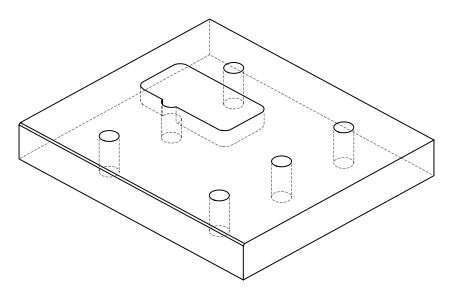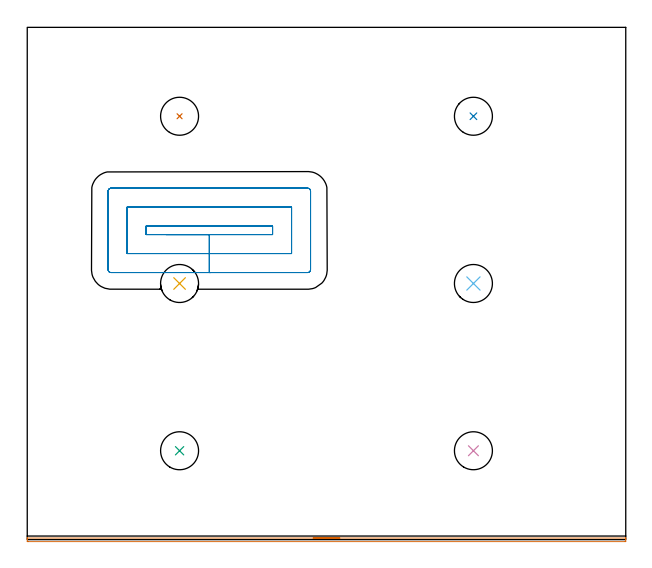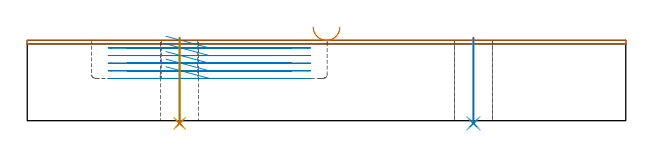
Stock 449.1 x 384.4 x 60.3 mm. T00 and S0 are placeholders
(PLAN: 8 operations, 2 tool changes, 15.7 min)
(1 AREA_MILL | FG_CHAMFER_SURFACE | UGT0205_001 | 3.75 min | 1637 mm3)
(2 MILL_RECTANGULAR_POCKET | POCKET_RECTANGULAR_STRAIGHT | NXT0201_007 | Follow Part, ap 6.25, ae 75% | 10.45 min | 440290 mm3)
(3 INDEXABLE_INSERT_DRILL_THROUGH_HOLE_FROM_SOLID | STEP1HOLE | NXT0302_028 | 0.26 min | 38435 mm3)
(4 INDEXABLE_INSERT_DRILL_THROUGH_HOLE_FROM_SOLID_1 | STEP1HOLE_1 | NXT0302_028 | 0.26 min | 38467 mm3)
(5 INDEXABLE_INSERT_DRILL_THROUGH_HOLE_FROM_SOLID_2 | STEP1HOLE_2 | NXT0302_028 | 0.26 min | 25921 mm3)
(6 INDEXABLE_INSERT_DRILL_THROUGH_HOLE_FROM_SOLID_3 | STEP1HOLE_3 | NXT0302_028 | 0.26 min | 38396 mm3)
(7 INDEXABLE_INSERT_DRILL_THROUGH_HOLE_FROM_SOLID_4 | STEP1HOLE_4 | NXT0302_028 | 0.26 min | 38448 mm3)
(8 INDEXABLE_INSERT_DRILL_THROUGH_HOLE_FROM_SOLID_5 | STEP1HOLE_5 | NXT0302_028 | 0.26 min | 38430 mm3)
(TOOL UGT0205_001 | Chamfer Mill 20 x 3 x 45 deg. | D20 FL50 Z2)
(TOOL NXT0201_007 | ENDMILL 25mm [R216.25-25050GCK54P 1620] | D25 R3 FL54 Z5)
(TOOL NXT0302_028 | Index. Insert Drill 28.5mm [880-D2850L32-03] | D28.5 PA176 FL86 Z2)
(OP 1 AREA_MILL)
G17 G21 G94 G90
T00 M6
G54
G17 G0 G90 X214.55 Y1.2 S1061 M3
G43 Z70.3 H0
G94 G1 X214.588 Z69.428 F250.
X214.702 Z68.563
X214.891 Z67.712
X215.153 Z66.88
X215.487 Z66.074
X215.89 Z65.3
X216.358 Z64.564
X216.89 Z63.872
X217.479 Z63.229
X218.122 Z62.64
X218.814 Z62.108
X219.55 Z61.64
X220.324 Z61.237
X221.13 Z60.903
X221.962 Z60.641
X222.814 Z60.452
X223.678 Z60.338
X224.55 Z60.3
X448.921
X449.092 Y1.197 Z60.288
X449.094 Y1.19 Z60.281
X449.1 Y0.826 Z59.925
Y0.557 Z59.656
Y-0.15 Z58.945
Y-1.385 Z57.712
X449.097 Y-1.491 Z57.605
X448.684 Y-1.5 Z57.6
X0.626
X0.415 Y-1.498 Z57.602
X0.003 Y-1.491 Z57.605
X0. Y-1.385 Z57.712
Y-0.15 Z58.945
Y0.557 Z59.656
Y0.826 Z59.926
X0.006 Y1.19 Z60.281
X0.008 Y1.197 Z60.288
X0.179 Y1.2 Z60.3
X224.55
X225.422 Z60.338
X226.286 Z60.452
X227.138 Z60.641
X227.97 Z60.903
X228.776 Z61.237
X229.55 Z61.64
X230.286 Z62.108
X230.978 Z62.64
X231.621 Z63.229
X232.21 Z63.872
X232.742 Z64.564
X233.21 Z65.3
X233.613 Z66.074
X233.947 Z66.88
X234.209 Z67.712
X234.398 Z68.563
X234.512 Z69.428
X234.55 Z70.3
M5
M2
(OP 2 MILL_RECTANGULAR_POCKET)
G17 G21 G94 G90
T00 M6
G54
G17 G0 G90 X104.107 Y228.9 S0 M3
G43 Z70.3 H1
Z63.3
G94 G1 X136.65 Z54.58 F250.
X184.1 F500.
Y235.2
X89.2
Y228.9
X100.717
X136.65
Y214.65
X198.35
Y249.45
X74.95
Y214.65
X100.717
X136.65
Y200.4
X210.4
G3 X212.6 Y202.6 R2.2
G1 Y261.5
G3 X210.4 Y263.7 R2.2
G1 X62.9
G3 X60.7 Y261.5 R2.2
G1 Y202.6
G3 X62.9 Y200.4 R2.2
G1 X136.65
X137.65
G0 X104.107 Y228.9 Z57.58
G1 X136.65 Z48.86 F250.
X184.1 F500.
Y235.2
X89.2
Y228.9
X100.717
X136.65
Y214.65
X198.35
Y249.45
X74.95
Y214.65
X100.717
X136.65
Y200.4
X210.4
G3 X212.6 Y202.6 R2.2
G1 Y261.5
G3 X210.4 Y263.7 R2.2
G1 X62.9
G3 X60.7 Y261.5 R2.2
G1 Y202.6
G3 X62.9 Y200.4 R2.2
G1 X136.65
X137.65
G0 X104.107 Y228.9 Z51.86
G1 X136.65 Z43.14 F250.
X184.1 F500.
Y235.2
X89.2
Y228.9
X100.717
X136.65
Y214.65
X198.35
Y249.45
X74.95
Y214.65
X100.717
X136.65
Y200.4
X210.4
G3 X212.6 Y202.6 R2.2
G1 Y261.5
G3 X210.4 Y263.7 R2.2
G1 X62.9
G3 X60.7 Y261.5 R2.2
G1 Y202.6
G3 X62.9 Y200.4 R2.2
G1 X136.65
X137.65
G0 X104.107 Y228.9 Z46.14
G1 X136.65 Z37.42 F250.
X184.1 F500.
Y235.2
X89.2
Y228.9
X100.717
X136.65
Y214.65
X198.35
Y249.45
X74.95
Y214.65
X100.717
X136.65
Y200.4
X210.4
G3 X212.6 Y202.6 R2.2
G1 Y261.5
G3 X210.4 Y263.7 R2.2
G1 X62.9
G3 X60.7 Y261.5 R2.2
G1 Y202.6
G3 X62.9 Y200.4 R2.2
G1 X136.65
X137.65
G0 X104.107 Y228.9 Z40.42
G1 X136.65 Z31.7 F250.
X184.1 F500.
Y235.2
X89.2
Y228.9
X100.717
X136.65
Y214.65
X198.35
Y249.45
X74.95
Y214.65
X100.717
X136.65
Y200.4
X210.4
G3 X212.6 Y202.6 R2.2
G1 Y261.5
G3 X210.4 Y263.7 R2.2
G1 X62.9
G3 X60.7 Y261.5 R2.2
G1 Y202.6
G3 X62.9 Y200.4 R2.2
G1 X136.65
X137.65
G0 Z70.3
M5
M2
(OP 3 INDEXABLE_INSERT_DRILL_THROUGH_HOLE_FROM_SOLID)
G17 G21 G94 G90
T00 M6
G54
G17 G0 G90 X114.3 Y66.7 S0 M3
G43 Z70.3 H1
G94 G81 G98 Z-1.998 F250. R62.3
G80
M5
M2
(OP 4 INDEXABLE_INSERT_DRILL_THROUGH_HOLE_FROM_SOLID_1)
G17 G21 G94 G90
T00 M6
G54
G17 G0 G90 X334.8 Y66.7 S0 M3
G43 Z70.3 H1
G94 G81 G98 Z-1.998 F250. R62.3
G80
M5
M2
(OP 5 INDEXABLE_INSERT_DRILL_THROUGH_HOLE_FROM_SOLID_2)
G17 G21 G94 G90
T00 M6
G54
G17 G0 G90 X114.3 Y192.2 S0 M3
G43 Z70.3 H1
G94 G81 G98 Z-1.998 F250. R62.3
G80
M5
M2
(OP 6 INDEXABLE_INSERT_DRILL_THROUGH_HOLE_FROM_SOLID_3)
G17 G21 G94 G90
T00 M6
G54
G17 G0 G90 X334.8 Y192.2 S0 M3
G43 Z70.3 H1
G94 G81 G98 Z-1.998 F250. R62.3
G80
M5
M2
(OP 7 INDEXABLE_INSERT_DRILL_THROUGH_HOLE_FROM_SOLID_4)
G17 G21 G94 G90
T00 M6
G54
G17 G0 G90 X114.3 Y317.7 S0 M3
G43 Z70.3 H1
G94 G81 G98 Z-1.998 F250. R62.3
G80
M5
M2
(OP 8 INDEXABLE_INSERT_DRILL_THROUGH_HOLE_FROM_SOLID_5)
G17 G21 G94 G90
T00 M6
G54
G17 G0 G90 X334.8 Y317.7 S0 M3
G43 Z70.3 H1
G94 G81 G98 Z-1.998 F250. R62.3
G80
M5
M2
